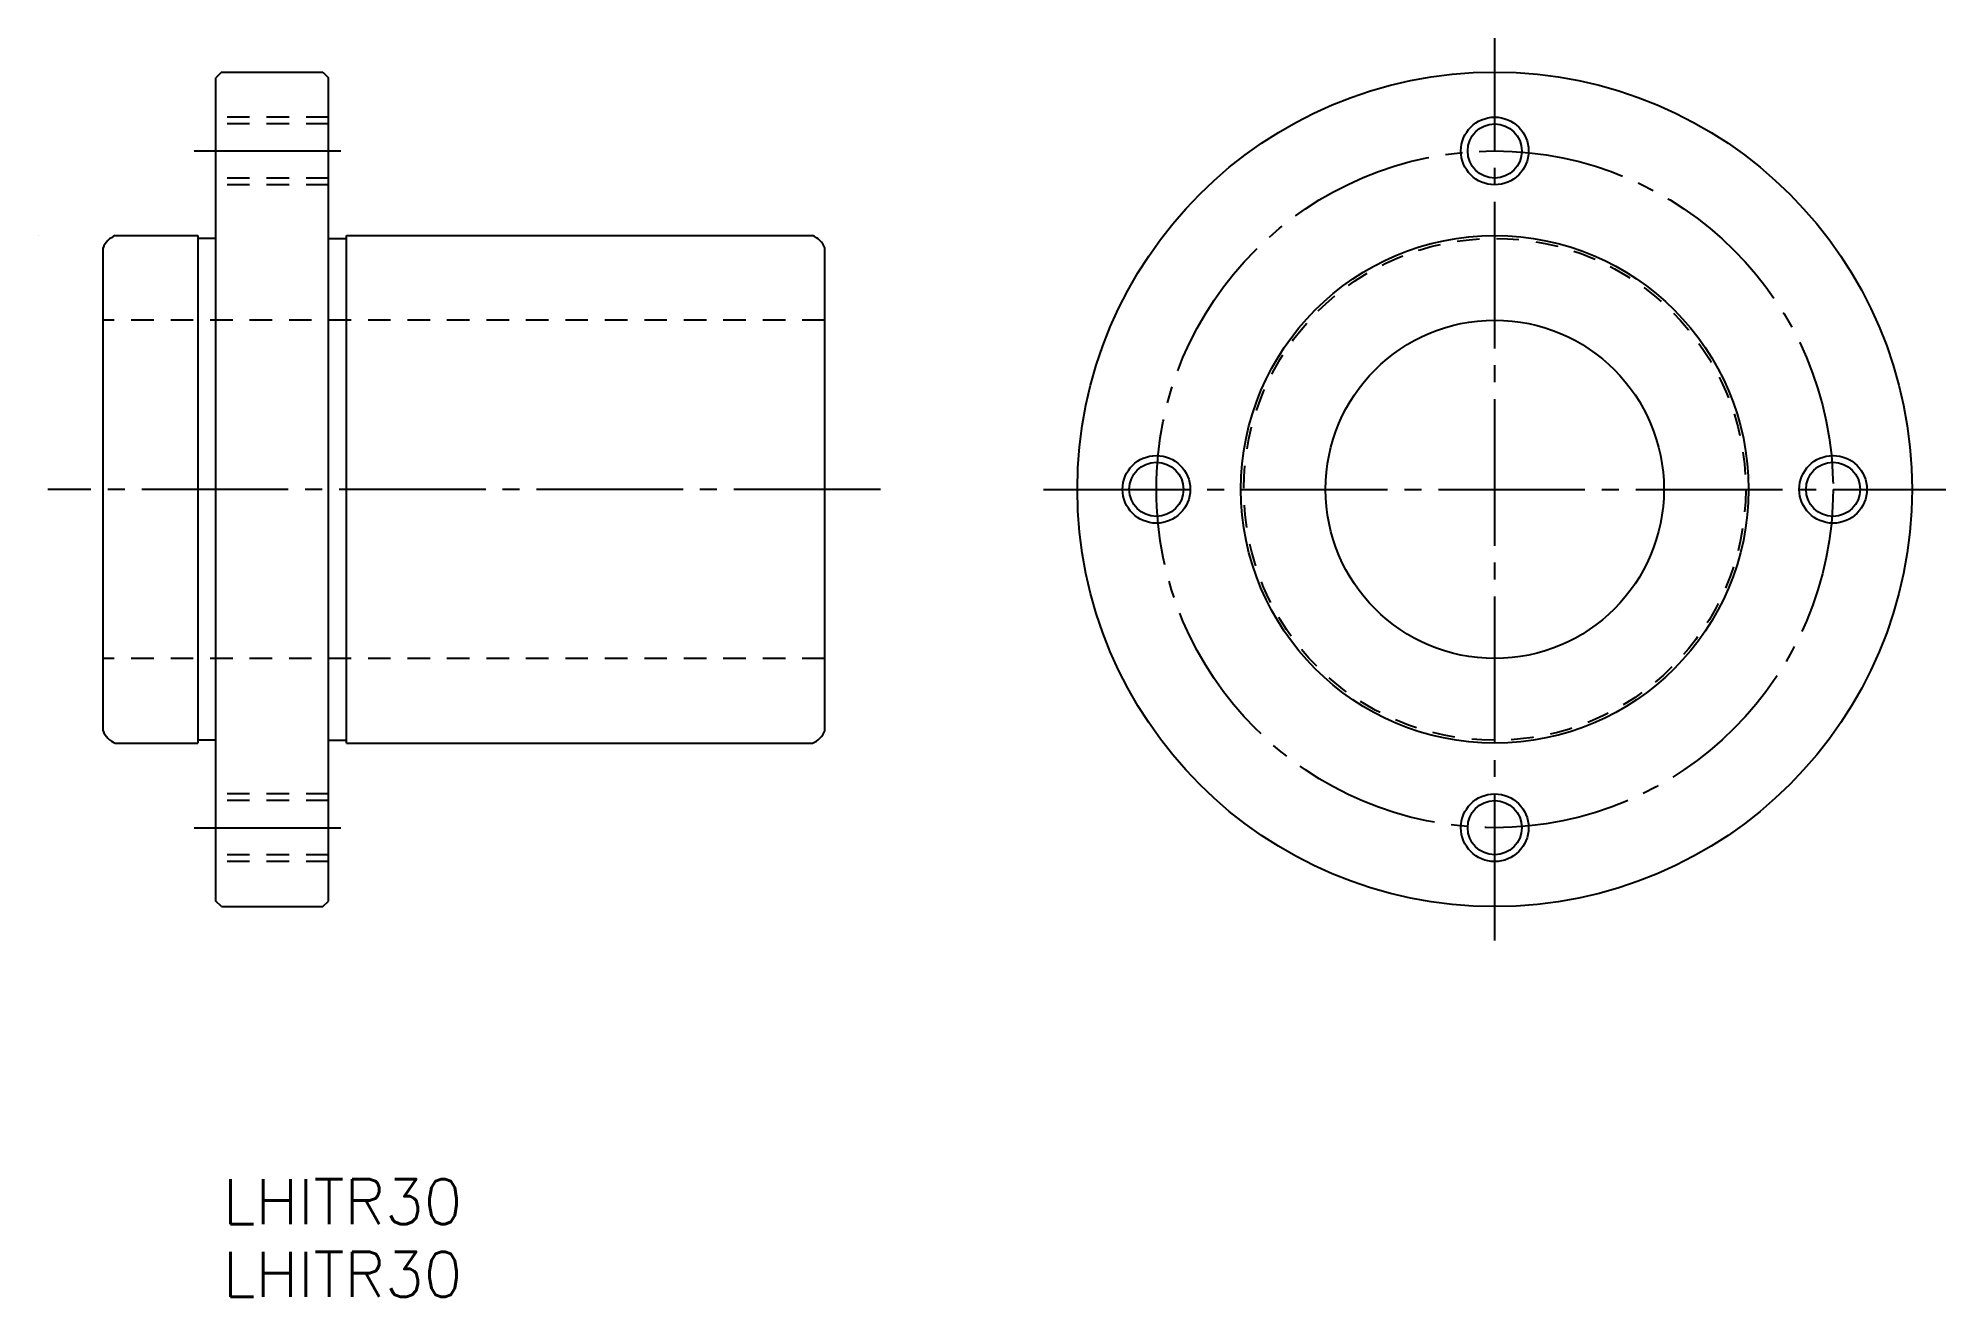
# Model space of a CAD drawing. Extents: x 716 to 885, y 299 to 411.
import ezdxf

# ---------------------------------------------------------------- set-up
doc = ezdxf.new("R2010")
doc.units = 0
doc.linetypes.add('CENTER', pattern=[17.5, 13, -1.5, 1.5, -1.5])
doc.linetypes.add('DASHED', pattern=[3.5, 2, -1.5])
doc.layers.get('0').update_dxf_attribs({"linetype": 'CONTINUOUS'})
doc.layers.add('CENTER', color=1, linetype='CENTER')
doc.styles.get("Standard").update_dxf_attribs({"font": 'txt.shx', "bigfont": '@extfont2.shx'})

msp = doc.modelspace()

# ---------------------------------------------------------------- linework, layer by layer
at = {"color": 7, "linetype": 'CONTINUOUS'}
for p, q in [((732.05, 407.75), (731.55, 407.25)), ((732.05, 407.75), (741.05, 407.75)), ((741.05, 407.75), (741.55, 407.25)), ((731.55, 334.25), (731.55, 407.25)), ((741.55, 334.25), (741.55, 407.25)), ((715.8, 393.25), (715.8, 393.25)), ((722.64, 393.25), (729.95, 393.25)), ((729.95, 393.25), (729.95, 348.25)), ((731.55, 393), (729.95, 393)), ((741.55, 393), (743.15, 393)), ((743.15, 393.25), (784.46, 393.25)), ((743.15, 348.25), (743.15, 393.25)), ((721.55, 349.34), (721.55, 392.16)), ((785.55, 349.34), (785.55, 392.16)), ((731.55, 348.5), (729.95, 348.5)), ((741.55, 348.5), (743.15, 348.5)), ((722.64, 348.25), (729.95, 348.25)), ((743.15, 348.25), (784.46, 348.25)), ((732.05, 333.75), (731.55, 334.25)), ((732.05, 333.75), (741.05, 333.75)), ((741.05, 333.75), (741.55, 334.25))]:
    msp.add_line(p, q, dxfattribs=at)
at = {"color": 3, "linetype": 'DASHED'}
for p, q in [((741.55, 403.75), (731.55, 403.75)), ((741.55, 403.15), (731.55, 403.15)), ((741.55, 398.35), (731.55, 398.35)), ((741.55, 397.75), (731.55, 397.75)), ((785.55, 385.75), (721.55, 385.75)), ((785.55, 355.75), (721.55, 355.75)), ((741.55, 343.75), (731.55, 343.75)), ((741.55, 343.15), (731.55, 343.15)), ((741.55, 338.35), (731.55, 338.35)), ((741.55, 337.75), (731.55, 337.75))]:
    msp.add_line(p, q, dxfattribs=at)
at = {"color": 7, "linetype": 'CONTINUOUS'}
for centre, radius in [((844.95, 370.75), 37), ((844.95, 400.75), 2.4), ((844.95, 370.75), 22.5), ((844.95, 370.75), 15), ((814.95, 370.75), 2.4), ((874.95, 370.75), 2.4), ((844.95, 340.75), 2.4)]:
    msp.add_circle(centre, radius, dxfattribs=at)
at = {"color": 3, "linetype": 'CONTINUOUS'}
for centre in [(844.95, 400.75), (814.95, 370.75), (874.95, 370.75), (844.95, 340.75)]:
    msp.add_circle(centre, 3, dxfattribs=at)
at = {"color": 3, "linetype": 'DASHED'}
msp.add_circle((844.95, 370.75), 22.25, dxfattribs=at)
at = {"color": 7, "linetype": 'CONTINUOUS'}
for centre, start, end in [((723.4, 391.4), 112.3316, 157.6684), ((783.7, 391.4), 22.3316, 67.6684), ((723.4, 350.1), 202.3316, 247.6684), ((783.7, 350.1), 292.3316, 337.6684)]:
    msp.add_arc(centre, 2, start, end, dxfattribs=at)
at = {"layer": 'CENTER', "color": 1, "linetype": 'CENTER'}
for p, q in [((844.95, 330.75), (844.95, 410.75)), ((729.63, 400.75), (743.9, 400.75)), ((790.48, 370.75), (716.65, 370.75)), ((804.95, 370.75), (884.95, 370.75)), ((729.63, 340.75), (743.9, 340.75))]:
    msp.add_line(p, q, dxfattribs=at)
msp.add_circle((844.95, 370.75), 30, dxfattribs=at)

# ---------------------------------------------------------------- texts
at = {"color": 7, "linetype": 'CONTINUOUS'}
for p in [(732.16, 305.6), (732.16, 299.15)]:
    msp.add_text('LHITR30', height=4, dxfattribs=at).set_placement(p)

doc.saveas('drawing.dxf')
